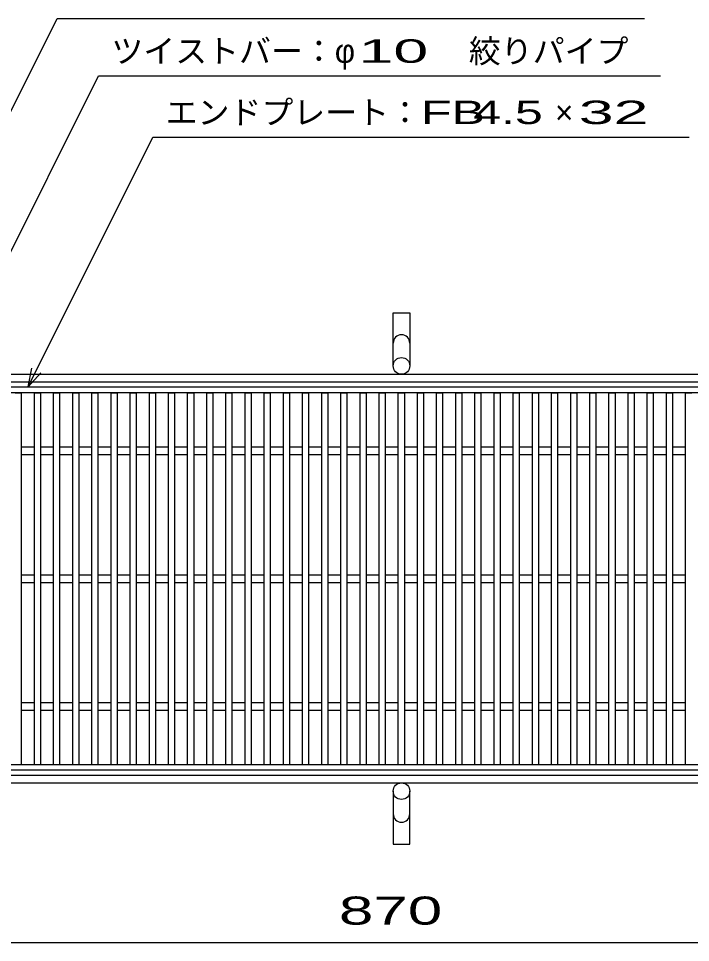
# Model space of a CAD drawing. Units: millimetres, scale not verified. Extents: x -1820 to 1731, y -1282 to 1054.
# Drawn here: x -1150 to -624, y -136 to 588 of the extents above; entities that cross this region are included whole.
import ezdxf
from ezdxf.enums import TextEntityAlignment as Align

# ---------------------------------------------------------------- set-up
doc = ezdxf.new("R2010")
doc.units = ezdxf.units.MM
doc.header["$LTSCALE"] = 10
for name, color, linetype, lineweight in [('16', 3, 'Continuous', 25), ('19', 6, 'Continuous', 25), ('22', 4, 'Continuous', 25)]:
    doc.layers.add(name, color=color, linetype=linetype, lineweight=lineweight)
doc.styles.add('ベクトル', font='')
doc.styles.get('ベクトル').set_extended_font_data('ベクトル')

msp = doc.modelspace()

# ---------------------------------------------------------------- linework, layer by layer
at = {"layer": '16'}
for p, q in [((-1348, 299), (-353, 299)), ((-353, 294.5), (-1348, 294.5)), ((-1153, 294.5), (-1148, 294.5)), ((-1148, 3.5), (-1148, 294.5)), ((-1138, 3.5), (-1138, 294.5)), ((-1138, 294.5), (-1133, 294.5)), ((-1133, 3.5), (-1133, 294.5)), ((-1123, 3.5), (-1123, 294.5)), ((-1123, 294.5), (-1118, 294.5)), ((-1118, 3.5), (-1118, 294.5)), ((-1108, 3.5), (-1108, 294.5)), ((-1108, 294.5), (-1103, 294.5)), ((-1103, 3.5), (-1103, 294.5)), ((-1093, 3.5), (-1093, 294.5)), ((-1093, 294.5), (-1088, 294.5)), ((-1088, 3.5), (-1088, 294.5)), ((-1078, 3.5), (-1078, 294.5)), ((-1078, 294.5), (-1073, 294.5)), ((-1073, 3.5), (-1073, 294.5)), ((-1063, 3.5), (-1063, 294.5)), ((-1063, 294.5), (-1058, 294.5)), ((-1058, 3.5), (-1058, 294.5)), ((-1048, 3.5), (-1048, 294.5)), ((-1048, 294.5), (-1043, 294.5)), ((-1043, 3.5), (-1043, 294.5)), ((-1033, 3.5), (-1033, 294.5)), ((-1033, 294.5), (-1028, 294.5)), ((-1028, 3.5), (-1028, 294.5)), ((-1018, 3.5), (-1018, 294.5)), ((-1018, 294.5), (-1013, 294.5)), ((-1013, 3.5), (-1013, 294.5)), ((-1003, 3.5), (-1003, 294.5)), ((-1003, 294.5), (-998, 294.5)), ((-998, 3.5), (-998, 294.5)), ((-988, 3.5), (-988, 294.5)), ((-988, 294.5), (-983, 294.5)), ((-983, 3.5), (-983, 294.5)), ((-973, 3.5), (-973, 294.5)), ((-973, 294.5), (-968, 294.5)), ((-968, 3.5), (-968, 294.5)), ((-958, 3.5), (-958, 294.5)), ((-958, 294.5), (-953, 294.5)), ((-953, 3.5), (-953, 294.5)), ((-943, 3.5), (-943, 294.5)), ((-943, 294.5), (-938, 294.5)), ((-938, 3.5), (-938, 294.5)), ((-928, 3.5), (-928, 294.5)), ((-928, 294.5), (-923, 294.5)), ((-923, 3.5), (-923, 294.5)), ((-913, 3.5), (-913, 294.5)), ((-913, 294.5), (-908, 294.5)), ((-908, 3.5), (-908, 294.5)), ((-898, 3.5), (-898, 294.5)), ((-898, 294.5), (-893, 294.5)), ((-893, 3.5), (-893, 294.5)), ((-883, 3.5), (-883, 294.5)), ((-883, 294.5), (-878, 294.5)), ((-878, 3.5), (-878, 294.5)), ((-868, 3.5), (-868, 294.5)), ((-868, 294.5), (-863, 294.5)), ((-863, 3.5), (-863, 294.5)), ((-853, 3.5), (-853, 294.5)), ((-853, 294.5), (-848, 294.5)), ((-848, 3.5), (-848, 294.5)), ((-838, 3.5), (-838, 294.5)), ((-838, 294.5), (-833, 294.5)), ((-833, 3.5), (-833, 294.5)), ((-823, 3.5), (-823, 294.5)), ((-823, 294.5), (-818, 294.5)), ((-818, 3.5), (-818, 294.5)), ((-808, 3.5), (-808, 294.5)), ((-808, 294.5), (-803, 294.5)), ((-803, 3.5), (-803, 294.5)), ((-793, 3.5), (-793, 294.5)), ((-793, 294.5), (-788, 294.5)), ((-788, 3.5), (-788, 294.5)), ((-778, 3.5), (-778, 294.5)), ((-778, 294.5), (-773, 294.5)), ((-773, 3.5), (-773, 294.5)), ((-763, 3.5), (-763, 294.5)), ((-763, 294.5), (-758, 294.5)), ((-758, 3.5), (-758, 294.5)), ((-748, 3.5), (-748, 294.5)), ((-748, 294.5), (-743, 294.5)), ((-743, 3.5), (-743, 294.5)), ((-733, 3.5), (-733, 294.5)), ((-733, 294.5), (-728, 294.5)), ((-728, 3.5), (-728, 294.5)), ((-718, 3.5), (-718, 294.5)), ((-718, 294.5), (-713, 294.5)), ((-713, 3.5), (-713, 294.5)), ((-703, 3.5), (-703, 294.5)), ((-703, 294.5), (-698, 294.5)), ((-698, 3.5), (-698, 294.5)), ((-688, 3.5), (-688, 294.5)), ((-688, 294.5), (-683, 294.5)), ((-683, 3.5), (-683, 294.5)), ((-673, 3.5), (-673, 294.5)), ((-673, 294.5), (-668, 294.5)), ((-668, 3.5), (-668, 294.5)), ((-658, 3.5), (-658, 294.5)), ((-658, 294.5), (-653, 294.5)), ((-653, 3.5), (-653, 294.5)), ((-643, 3.5), (-643, 294.5)), ((-643, 294.5), (-638, 294.5)), ((-638, 3.5), (-638, 294.5)), ((-628, 3.5), (-628, 294.5)), ((-628, 294.5), (-623, 294.5)), ((-1148, 252), (-1138, 252)), ((-1148, 246), (-1138, 246)), ((-1133, 252), (-1123, 252)), ((-1133, 246), (-1123, 246)), ((-1118, 252), (-1108, 252)), ((-1118, 246), (-1108, 246)), ((-1103, 252), (-1093, 252)), ((-1103, 246), (-1093, 246)), ((-1088, 252), (-1078, 252)), ((-1088, 246), (-1078, 246)), ((-1073, 252), (-1063, 252)), ((-1073, 246), (-1063, 246)), ((-1058, 252), (-1048, 252)), ((-1058, 246), (-1048, 246)), ((-1043, 252), (-1033, 252)), ((-1043, 246), (-1033, 246)), ((-1028, 252), (-1018, 252)), ((-1028, 246), (-1018, 246)), ((-1013, 252), (-1003, 252)), ((-1013, 246), (-1003, 246)), ((-998, 252), (-988, 252)), ((-998, 246), (-988, 246)), ((-983, 252), (-973, 252)), ((-983, 246), (-973, 246)), ((-968, 252), (-958, 252)), ((-968, 246), (-958, 246)), ((-953, 252), (-943, 252)), ((-953, 246), (-943, 246)), ((-938, 252), (-928, 252)), ((-938, 246), (-928, 246)), ((-923, 252), (-913, 252)), ((-923, 246), (-913, 246)), ((-908, 252), (-898, 252)), ((-908, 246), (-898, 246)), ((-893, 252), (-883, 252)), ((-893, 246), (-883, 246)), ((-878, 252), (-868, 252)), ((-878, 246), (-868, 246)), ((-863, 252), (-853, 252)), ((-863, 246), (-853, 246)), ((-848, 252), (-838, 252)), ((-848, 246), (-838, 246)), ((-833, 252), (-823, 252)), ((-833, 246), (-823, 246)), ((-818, 252), (-808, 252)), ((-818, 246), (-808, 246)), ((-803, 252), (-793, 252)), ((-803, 246), (-793, 246)), ((-788, 252), (-778, 252)), ((-788, 246), (-778, 246)), ((-773, 252), (-763, 252)), ((-773, 246), (-763, 246)), ((-758, 252), (-748, 252)), ((-758, 246), (-748, 246)), ((-743, 252), (-733, 252)), ((-743, 246), (-733, 246)), ((-728, 252), (-718, 252)), ((-728, 246), (-718, 246)), ((-713, 252), (-703, 252)), ((-713, 246), (-703, 246)), ((-698, 252), (-688, 252)), ((-698, 246), (-688, 246)), ((-683, 252), (-673, 252)), ((-683, 246), (-673, 246)), ((-668, 252), (-658, 252)), ((-668, 246), (-658, 246)), ((-653, 252), (-643, 252)), ((-653, 246), (-643, 246)), ((-638, 252), (-628, 252)), ((-638, 246), (-628, 246)), ((-1148, 152), (-1138, 152)), ((-1133, 152), (-1123, 152)), ((-1118, 152), (-1108, 152)), ((-1103, 152), (-1093, 152)), ((-1088, 152), (-1078, 152)), ((-1073, 152), (-1063, 152)), ((-1058, 152), (-1048, 152)), ((-1043, 152), (-1033, 152)), ((-1028, 152), (-1018, 152)), ((-1013, 152), (-1003, 152)), ((-998, 152), (-988, 152)), ((-983, 152), (-973, 152)), ((-968, 152), (-958, 152)), ((-953, 152), (-943, 152)), ((-938, 152), (-928, 152)), ((-923, 152), (-913, 152)), ((-908, 152), (-898, 152)), ((-893, 152), (-883, 152)), ((-878, 152), (-868, 152)), ((-863, 152), (-853, 152)), ((-848, 152), (-838, 152)), ((-833, 152), (-823, 152)), ((-818, 152), (-808, 152)), ((-803, 152), (-793, 152)), ((-788, 152), (-778, 152)), ((-773, 152), (-763, 152)), ((-758, 152), (-748, 152)), ((-743, 152), (-733, 152)), ((-728, 152), (-718, 152)), ((-713, 152), (-703, 152)), ((-698, 152), (-688, 152)), ((-683, 152), (-673, 152)), ((-668, 152), (-658, 152)), ((-653, 152), (-643, 152)), ((-638, 152), (-628, 152)), ((-1148, 146), (-1138, 146)), ((-1133, 146), (-1123, 146)), ((-1118, 146), (-1108, 146)), ((-1103, 146), (-1093, 146)), ((-1088, 146), (-1078, 146)), ((-1073, 146), (-1063, 146)), ((-1058, 146), (-1048, 146)), ((-1043, 146), (-1033, 146)), ((-1028, 146), (-1018, 146)), ((-1013, 146), (-1003, 146)), ((-998, 146), (-988, 146)), ((-983, 146), (-973, 146)), ((-968, 146), (-958, 146)), ((-953, 146), (-943, 146)), ((-938, 146), (-928, 146)), ((-923, 146), (-913, 146)), ((-908, 146), (-898, 146)), ((-893, 146), (-883, 146)), ((-878, 146), (-868, 146)), ((-863, 146), (-853, 146)), ((-848, 146), (-838, 146)), ((-833, 146), (-823, 146)), ((-818, 146), (-808, 146)), ((-803, 146), (-793, 146)), ((-788, 146), (-778, 146)), ((-773, 146), (-763, 146)), ((-758, 146), (-748, 146)), ((-743, 146), (-733, 146)), ((-728, 146), (-718, 146)), ((-713, 146), (-703, 146)), ((-698, 146), (-688, 146)), ((-683, 146), (-673, 146)), ((-668, 146), (-658, 146)), ((-653, 146), (-643, 146)), ((-638, 146), (-628, 146)), ((-1148, 52), (-1138, 52)), ((-1133, 52), (-1123, 52)), ((-1118, 52), (-1108, 52)), ((-1103, 52), (-1093, 52)), ((-1088, 52), (-1078, 52)), ((-1073, 52), (-1063, 52)), ((-1058, 52), (-1048, 52)), ((-1043, 52), (-1033, 52)), ((-1028, 52), (-1018, 52)), ((-1013, 52), (-1003, 52)), ((-998, 52), (-988, 52)), ((-983, 52), (-973, 52)), ((-968, 52), (-958, 52)), ((-953, 52), (-943, 52)), ((-938, 52), (-928, 52)), ((-923, 52), (-913, 52)), ((-908, 52), (-898, 52)), ((-893, 52), (-883, 52)), ((-878, 52), (-868, 52)), ((-863, 52), (-853, 52)), ((-848, 52), (-838, 52)), ((-833, 52), (-823, 52)), ((-818, 52), (-808, 52)), ((-803, 52), (-793, 52)), ((-788, 52), (-778, 52)), ((-773, 52), (-763, 52)), ((-758, 52), (-748, 52)), ((-743, 52), (-733, 52)), ((-728, 52), (-718, 52)), ((-713, 52), (-703, 52)), ((-698, 52), (-688, 52)), ((-683, 52), (-673, 52)), ((-668, 52), (-658, 52)), ((-653, 52), (-643, 52)), ((-638, 52), (-628, 52)), ((-1148, 46), (-1138, 46)), ((-1133, 46), (-1123, 46)), ((-1118, 46), (-1108, 46)), ((-1103, 46), (-1093, 46)), ((-1088, 46), (-1078, 46)), ((-1073, 46), (-1063, 46)), ((-1058, 46), (-1048, 46)), ((-1043, 46), (-1033, 46)), ((-1028, 46), (-1018, 46)), ((-1013, 46), (-1003, 46)), ((-998, 46), (-988, 46)), ((-983, 46), (-973, 46)), ((-968, 46), (-958, 46)), ((-953, 46), (-943, 46)), ((-938, 46), (-928, 46)), ((-923, 46), (-913, 46)), ((-908, 46), (-898, 46)), ((-893, 46), (-883, 46)), ((-878, 46), (-868, 46)), ((-863, 46), (-853, 46)), ((-848, 46), (-838, 46)), ((-833, 46), (-823, 46)), ((-818, 46), (-808, 46)), ((-803, 46), (-793, 46)), ((-788, 46), (-778, 46)), ((-773, 46), (-763, 46)), ((-758, 46), (-748, 46)), ((-743, 46), (-733, 46)), ((-728, 46), (-718, 46)), ((-713, 46), (-703, 46)), ((-698, 46), (-688, 46)), ((-683, 46), (-673, 46)), ((-668, 46), (-658, 46)), ((-653, 46), (-643, 46)), ((-638, 46), (-628, 46)), ((-1348, 3.5), (-353, 3.5)), ((-1153, 3.5), (-1148, 3.5)), ((-1138, 3.5), (-1133, 3.5)), ((-1123, 3.5), (-1118, 3.5)), ((-1108, 3.5), (-1103, 3.5)), ((-1093, 3.5), (-1088, 3.5)), ((-1078, 3.5), (-1073, 3.5)), ((-1063, 3.5), (-1058, 3.5)), ((-1048, 3.5), (-1043, 3.5)), ((-1033, 3.5), (-1028, 3.5)), ((-1018, 3.5), (-1013, 3.5)), ((-1003, 3.5), (-998, 3.5)), ((-988, 3.5), (-983, 3.5)), ((-973, 3.5), (-968, 3.5)), ((-958, 3.5), (-953, 3.5)), ((-943, 3.5), (-938, 3.5)), ((-928, 3.5), (-923, 3.5)), ((-913, 3.5), (-908, 3.5)), ((-898, 3.5), (-893, 3.5)), ((-883, 3.5), (-878, 3.5)), ((-868, 3.5), (-863, 3.5)), ((-853, 3.5), (-848, 3.5)), ((-838, 3.5), (-833, 3.5)), ((-823, 3.5), (-818, 3.5)), ((-808, 3.5), (-803, 3.5)), ((-793, 3.5), (-788, 3.5)), ((-778, 3.5), (-773, 3.5)), ((-763, 3.5), (-758, 3.5)), ((-748, 3.5), (-743, 3.5)), ((-733, 3.5), (-728, 3.5)), ((-718, 3.5), (-713, 3.5)), ((-703, 3.5), (-698, 3.5)), ((-688, 3.5), (-683, 3.5)), ((-673, 3.5), (-668, 3.5)), ((-658, 3.5), (-653, 3.5)), ((-643, 3.5), (-638, 3.5)), ((-628, 3.5), (-623, 3.5)), ((-353, -1), (-1348, -1))]:
    msp.add_line(p, q, dxfattribs=at)
at = {"layer": '19'}
for p, q in [((-857, 315.5), (-857, 357.12)), ((-857, 357.12), (-844, 357.12)), ((-844, 357.12), (-844, 315.5)), ((-1350.5, 309), (-350.5, 309)), ((-1350.5, 303), (-350.5, 303)), ((-1350.5, -5), (-350.5, -5)), ((-1350.5, -11), (-350.5, -11)), ((-857, -17.5), (-857, -59.12)), ((-844, -59.12), (-844, -17.5)), ((-857, -59.12), (-844, -59.12))]:
    msp.add_line(p, q, dxfattribs=at)
for centre in [(-850.5, 315.5), (-850.5, -17.5)]:
    msp.add_circle(centre, 6.5, dxfattribs=at)
for centre, start, end in [((-850.5, 333.34), 0, 180), ((-850.5, -35.34), 180, 0)]:
    msp.add_arc(centre, 6.5, start, end, dxfattribs=at)
at = {"layer": '22'}
for p, q in [((-1313, 202), (-1120.25, 587.5)), ((-1120.25, 587.5), (-660.25, 587.5)), ((-1233, 252), (-1087.75, 542.5)), ((-1087.75, 542.5), (-647.75, 542.5)), ((-1143, 299), (-1045.25, 494.5)), ((-1045.25, 494.5), (-625.25, 494.5)), ((-1143, 299), (-1140, 313.6)), ((-1143, 299), (-1133, 310)), ((-1285.5, -136), (-415.5, -136))]:
    msp.add_line(p, q, dxfattribs=at)

# ---------------------------------------------------------------- texts
at = {"layer": '22', "color": 2, "style": 'ベクトル'}
for s, p in [('ツイストバー：', (-1077.75, 562)), ('絞りパイプ', (-797.75, 562)), ('φ', (-902.75, 562)), ('エンドプレート：', (-1035.25, 514)), ('×', (-730.25, 514))]:
    msp.add_text(s, height=18.33, dxfattribs=at).set_placement(p, align=Align.MIDDLE_LEFT)
for s, height, width, p in [(' 10 ', 18.33, 2, (-897.75, 562)), ('FB', 18.33, 1.6, (-835.25, 514)), (' 4.5 ', 18.33, 1.6, (-805.25, 514)), (' 32 ', 18.33, 2, (-725.25, 514)), (' 870 ', 21.99, 1.65, (-913, -111))]:
    msp.add_text(s, height=height, dxfattribs=dict(at, width=width)).set_placement(p, align=Align.MIDDLE_LEFT)

doc.saveas('drawing.dxf')
